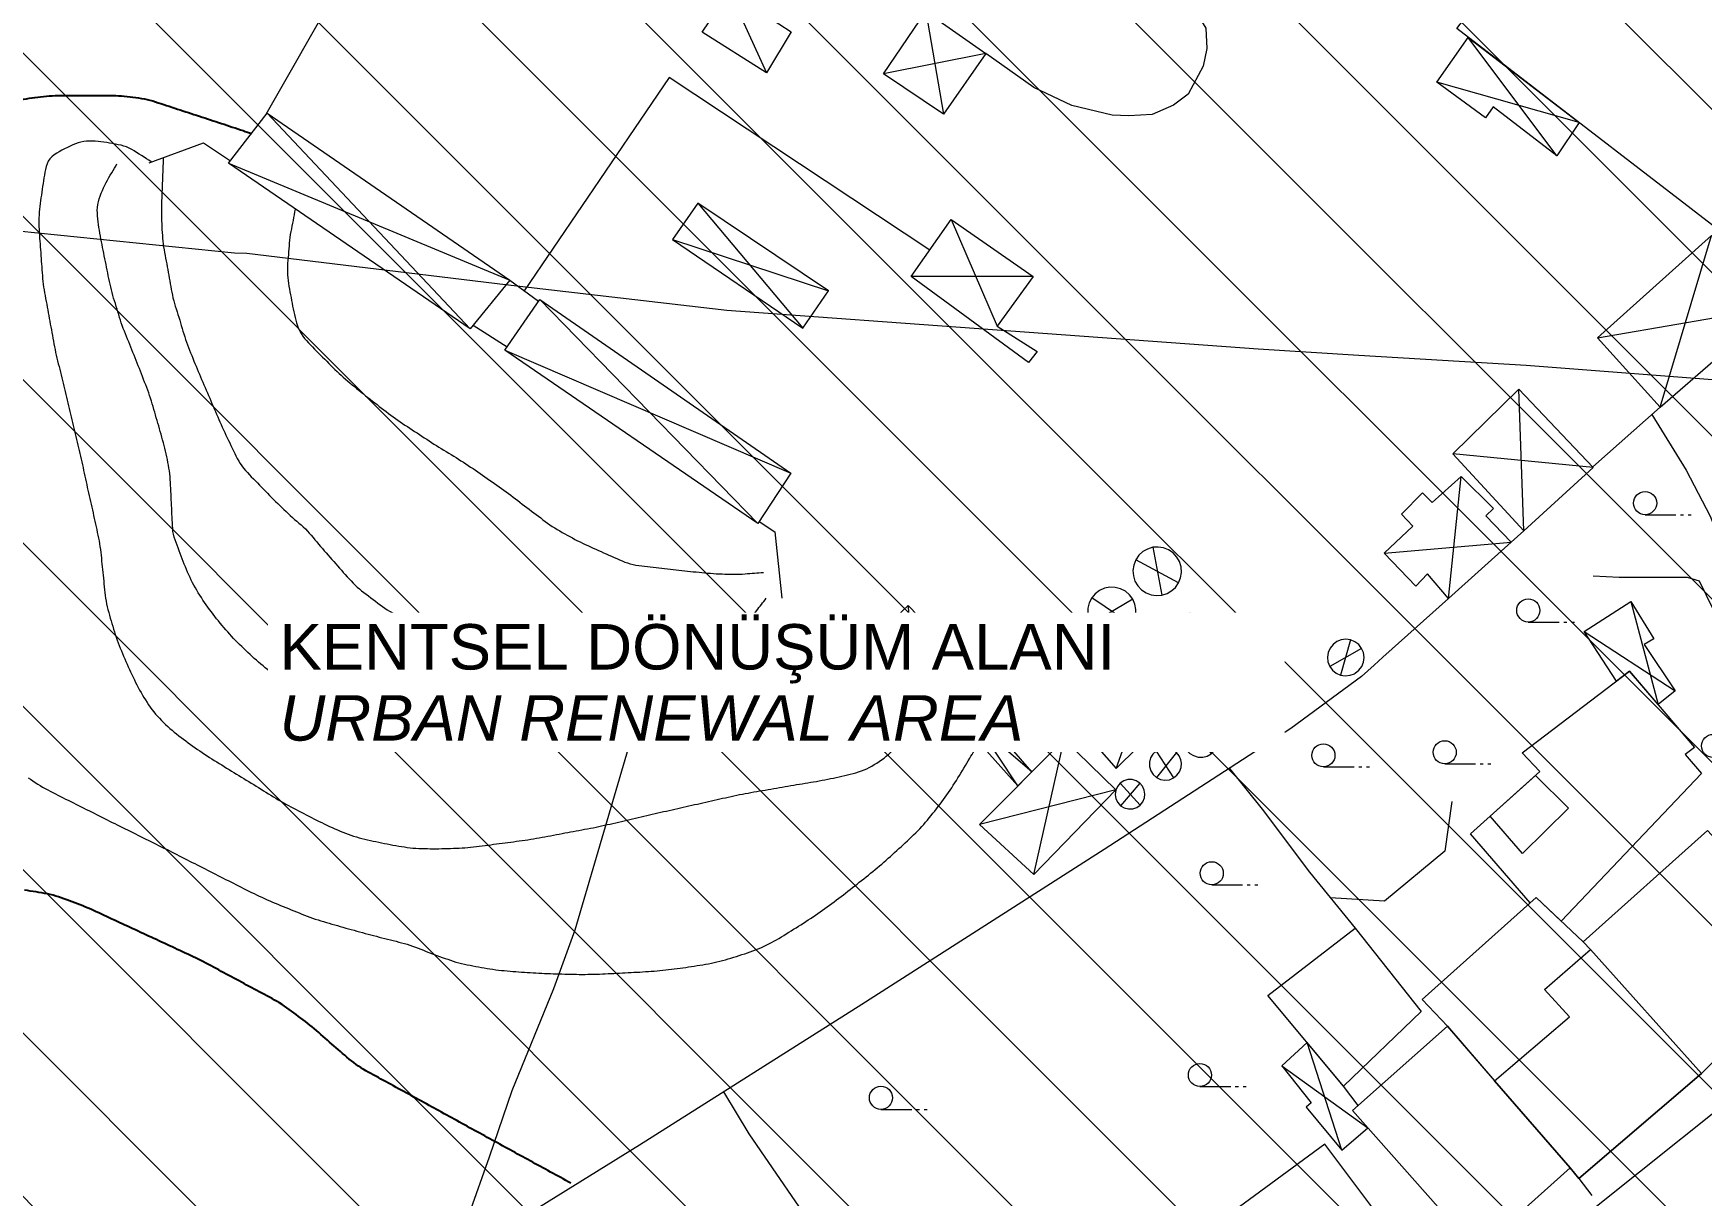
# Model space of a CAD drawing. Header units: centimetres. Extents: x -38353 to 28366, y -42745 to 17597.
# Drawn here: x -5972 to 4864, y -28956 to -21408 of the extents above; entities that cross this region are included whole.
import ezdxf

# ---------------------------------------------------------------- set-up
doc = ezdxf.new("R2010")
doc.units = ezdxf.units.CM
doc.header["$LTSCALE"] = 500
for name, color, linetype, lineweight in [('2013_halihazir_BÖLGEPARKI_HİLAL_dwg-1', 9, 'Continuous', 9), ('A-DETL-GENF-2', 250, 'Continuous', 9), ('B_Mesken-1', 9, 'Continuous', 9), ('B_Sundurma-1', 9, 'Continuous', 9), ('B_Teras-1', 9, 'Continuous', 9), ('B_Teras_Gayrimeskun-1', 9, 'Continuous', 9), ('B_Ticari-1', 9, 'Continuous', 9), ('BÖLGEPARKI SONN ALTLIK_dwg-1', 221, 'Continuous', 9), ('Egri_1m-1', 9, 'Continuous', 9), ('Egri_5m-1', 254, 'Continuous', 25), ('Egri_Ara-1', 9, 'Continuous', 9), ('G-ANNO-TEXT-2', 7, 'Continuous', 9), ('Gaz_Kep_PE-1', 160, 'Continuous', 25), ('Gaz_PE_110_mm-1', 221, 'Continuous', 9), ('Hat_Boru_t_ustu', 9, 'Continuous', 9), ('S_Tek_Agac-1', 9, 'Continuous', 9), ('Sinir_Cit_bir_taraf-1', 9, 'Continuous', 9), ('Sinir_Duvar_tek_tarafa_ait-1', 9, 'Continuous', 9), ('Sinir_Ist_Duvari-1', 9, 'Continuous', 9), ('Yol_Kaldirim_kenari_bordurtasi-1', 9, 'Continuous', 9), ('Yol_Sose-1', 9, 'Continuous', 9)]:
    doc.layers.add(name, color=color, linetype=linetype, lineweight=lineweight)
doc.styles.add('Arial_8', font='arial.ttf', dxfattribs={"height": 295.05988})

# ---------------------------------------------------------------- blocks, each defined once
blk = doc.blocks.new('2013_halihazir_BÖLGEPARKI_HİLAL_dwg_11424_3-2117006-VAZİYET PLANI')
at = {"layer": 'S_Tek_Agac-1'}
for p, q in [((0, -75), (200, -75)), ((230, -75), (250, -75)), ((280, -75), (300, -75))]:
    blk.add_line(p, q, dxfattribs=at)
blk.add_circle((0, 0), 75, dxfattribs=at)
blk = doc.blocks.new('2013_halihazir_BÖLGEPARKI_HİLAL_dwg-2116511-VAZİYET PLANI')
at = {"layer": 'B_Mesken-1', "flags": 128}
for points in [[(4159, -27150), (4120, -27184), (3733, -26736), (4183, -26332), (4068, -26211), (4766, -25680), (5187, -26175), (5127, -26222), (5233, -26344), (4321, -27303)], [(4512, -27487), (4464, -27439), (5272, -26714), (6015, -27515), (5233, -28293)], [(3583, -27985), (2966, -28534), (3777, -29447), (4379, -28906), (3583, -27985), (3889, -28340), (4379, -28906), (4436, -28974), (5233, -28293), (4512, -27487), (4464, -27439), (4159, -27150), (3418, -27813)], [(2983, -27349), (3412, -27891), (2908, -28375), (2417, -27786)], [(2053, -29292), (2429, -29775), (2919, -29456), (2848, -29352), (3098, -29167), (2786, -28752)]]:
    blk.add_lwpolyline(points, close=True, dxfattribs=at)
at = {"layer": 'B_Sundurma-1'}
for p, q in [((4294, -22333), (3718, -21564)), ((584, -21668), (-80, -21802)), ((-2764, -23458), (-4084, -22057)), ((4964, -23965), (5298, -22850)), ((-1451, -22877), (-438, -23211)), ((893, -23118), (99, -23118)), ((-896, -24721), (-2313, -23266)), ((4530, -24358), (3617, -24268)), ((3589, -25209), (3671, -24415)), ((1669, -24876), (1728, -25186)), ((1836, -25107), (1558, -24958)), ((1539, -25212), (1269, -25373)), ((1532, -25380), (1272, -25205)), ((4775, -25227), (4951, -25897)), ((80, -25253), (101, -25755)), ((3025, -25532), (2819, -25649)), ((2954, -25477), (2889, -25706)), ((793, -26425), (250, -25609)), ((2252, -25637), (1580, -25634)), ((1432, -26312), (1649, -25703)), ((2058, -26048), (1889, -26192)), ((1920, -26034), (2048, -26217)), ((1690, -26199), (1804, -26374)), ((1823, -26208), (1694, -26371)), ((1457, -26407), (1588, -26550)), ((1585, -26407), (1460, -26554)), ((1429, -26451), (543, -26675)), ((2508, -28243), (3065, -28646))]:
    blk.add_line(p, q, dxfattribs=at)
at = {"layer": 'B_Sundurma-1', "flags": 128}
for points in [[(-1080, -21267), (-681, -21529), (-841, -21795), (-1257, -21530), (-1080, -21267), (-841, -21795)], [(194, -21396), (584, -21668), (310, -22062), (-80, -21802), (194, -21396), (310, -22062)], [(4439, -22118), (4294, -22333), (3879, -22016), (3831, -22086), (3515, -21855), (3718, -21564), (4439, -22118), (3515, -21855)], [(-4334, -22382), (-2507, -23142), (-2764, -23458), (-4334, -22382), (-4084, -22057), (-2507, -23142)], [(-1286, -22640), (-1451, -22877), (-604, -23452), (-438, -23211), (-1286, -22640), (-604, -23452)], [(360, -22747), (893, -23118), (659, -23439), (918, -23604), (862, -23676), (99, -23118), (360, -22747), (659, -23439)], [(4558, -23515), (4964, -23965), (5713, -23316), (5298, -22850), (4558, -23515), (5713, -23316)], [(-2540, -23596), (-683, -24394), (-896, -24721), (-2540, -23596), (-2313, -23266), (-683, -24394)], [(4079, -24769), (4046, -23848), (4530, -24358), (4079, -24769), (3617, -24268), (4046, -23848)], [(3172, -24915), (3997, -24843), (3589, -25209), (3454, -25048), (3377, -25128), (3172, -24915), (3358, -24738), (3285, -24660), (3421, -24522), (3483, -24585), (3671, -24415), (3883, -24623), (3833, -24672), (3997, -24843)], [(4471, -25422), (4775, -25227), (4924, -25471), (4861, -25507), (5061, -25807), (4951, -25897), (4766, -25680), (4681, -25745), (4471, -25422), (5061, -25807)], [(-162, -25481), (80, -25253), (340, -25522), (101, -25755), (-162, -25481), (340, -25522)], [(1933, -25988), (1912, -25301), (2252, -25637), (1933, -25988), (1580, -25634), (1912, -25301)], [(884, -26333), (150, -25707), (793, -26425), (884, -26333), (250, -25609), (150, -25707)], [(1848, -25902), (1242, -26098), (1432, -26312), (1848, -25902), (1649, -25703), (1242, -26098)], [(896, -27001), (1093, -26123), (1429, -26451), (896, -27001), (543, -26675), (1093, -26123)], [(2897, -28792), (2671, -28091), (2508, -28243), (2698, -28483), (2666, -28511), (2897, -28792), (3065, -28646), (2966, -28534), (3004, -28500), (2908, -28375), (2671, -28091)]]:
    blk.add_lwpolyline(points, dxfattribs=at)
for points in [[(1816, -25136), (1836, -25107), (1849, -25074), (1855, -25039), (1853, -25003), (1843, -24969), (1825, -24939), (1801, -24912), (1772, -24892), (1739, -24879), (1704, -24874), (1669, -24876), (1635, -24887), (1604, -24904), (1578, -24928), (1558, -24958), (1545, -24991), (1540, -25026), (1543, -25061), (1553, -25095), (1571, -25126), (1595, -25151), (1625, -25171), (1658, -25184), (1693, -25189), (1728, -25186), (1762, -25175), (1793, -25157)], [(1448, -25441), (1480, -25428), (1509, -25407), (1532, -25380), (1549, -25349), (1558, -25315), (1559, -25280), (1553, -25245), (1539, -25212), (1517, -25184), (1491, -25161), (1459, -25145), (1425, -25136), (1390, -25135), (1355, -25142), (1323, -25157), (1295, -25178), (1272, -25205), (1256, -25237), (1248, -25271), (1247, -25306), (1254, -25341), (1269, -25373), (1291, -25401), (1318, -25423), (1350, -25439), (1385, -25447), (1420, -25447)], [(2984, -25694), (3008, -25674), (3027, -25650), (3038, -25621), (3042, -25591), (3037, -25560), (3025, -25532), (3007, -25507), (2982, -25489), (2954, -25477), (2923, -25473), (2893, -25477), (2864, -25488), (2840, -25507), (2821, -25531), (2808, -25559), (2804, -25590), (2807, -25620), (2819, -25649), (2837, -25674), (2861, -25693), (2889, -25706), (2919, -25710), (2950, -25707), (2979, -25697)], [(2088, -26099), (2077, -26071), (2058, -26048), (2034, -26030), (2006, -26020), (1977, -26017), (1947, -26022), (1920, -26034), (1898, -26053), (1881, -26078), (1871, -26106), (1869, -26136), (1875, -26165), (1889, -26192), (1909, -26214), (1934, -26229), (1963, -26238), (1993, -26239), (2022, -26232), (2048, -26217), (2069, -26196), (2084, -26170), (2091, -26141), (2091, -26112)], [(1852, -26257), (1841, -26230), (1823, -26208), (1799, -26191), (1772, -26181), (1743, -26179), (1715, -26185), (1690, -26199), (1669, -26219), (1654, -26244), (1647, -26272), (1648, -26300), (1656, -26328), (1672, -26352), (1694, -26371), (1720, -26383), (1748, -26388), (1777, -26385), (1804, -26374), (1826, -26356), (1843, -26333), (1853, -26306), (1855, -26277)], [(1618, -26480), (1614, -26453), (1603, -26428), (1585, -26407), (1561, -26392), (1535, -26384), (1507, -26384), (1481, -26392), (1457, -26407), (1440, -26429), (1428, -26454), (1425, -26481), (1429, -26509), (1442, -26534), (1460, -26554), (1484, -26568), (1511, -26575), (1539, -26574), (1565, -26566), (1588, -26550), (1605, -26528), (1615, -26502)]]:
    blk.add_lwpolyline(points, close=True, dxfattribs=at)
at = {"layer": 'B_Teras-1', "flags": 128}
blk.add_lwpolyline([(3889, -28340), (4375, -27926), (4214, -27748), (4512, -27487), (5233, -28293), (4436, -28974), (4379, -28906)], close=True, dxfattribs=at)
at = {"layer": 'B_Teras_Gayrimeskun-1', "flags": 128}
blk.add_lwpolyline([(3861, -26621), (4155, -26357), (4369, -26570), (4071, -26864)], close=True, dxfattribs=at)
at = {"layer": 'B_Ticari-1', "flags": 128}
blk.add_lwpolyline([(4324, -20621), (6325, -22170), (5664, -23061), (3643, -21506)], close=True, dxfattribs=at)
at = {"layer": 'Egri_1m-1'}
for points in [[(-5399, -22288), (-5445, -22313), (-5496, -22337), (-5513, -22385)], [(-5257, -22239), (-5306, -22243), (-5352, -22263), (-5399, -22288)], [(-5107, -22251), (-5157, -22241), (-5207, -22236), (-5257, -22239)], [(-4963, -22292), (-5005, -22265), (-5058, -22261), (-5107, -22251)], [(-4836, -22372), (-4878, -22346), (-4921, -22319), (-4963, -22292)], [(-5513, -22385), (-5529, -22434), (-5535, -22483), (-5542, -22532)], [(-5542, -22532), (-5549, -22582), (-5558, -22631), (-5563, -22681)], [(-4770, -22644), (-4772, -22694), (-4770, -22744), (-4768, -22794)], [(-5563, -22681), (-5567, -22731), (-5568, -22781), (-5564, -22831)], [(-4768, -22794), (-4765, -22844), (-4762, -22894), (-4753, -22943)], [(-4753, -22943), (-4744, -22992), (-4735, -23042), (-4726, -23091)], [(-5542, -23130), (-5539, -23180), (-5528, -23229), (-5519, -23279)], [(-4726, -23091), (-4717, -23140), (-4709, -23189), (-4699, -23238)], [(-4699, -23238), (-4690, -23287), (-4672, -23334), (-4657, -23382)], [(-4657, -23382), (-4643, -23430), (-4629, -23478), (-4613, -23526)], [(-5465, -23574), (-5456, -23623), (-5443, -23671), (-5431, -23720)], [(-4613, -23526), (-4597, -23573), (-4578, -23619), (-4560, -23666)], [(-4560, -23666), (-4541, -23712), (-4522, -23758), (-4502, -23804)], [(-4502, -23804), (-4482, -23850), (-4462, -23896), (-4442, -23942)], [(-4442, -23942), (-4422, -23987), (-4402, -24034), (-4383, -24079)], [(-5326, -24157), (-5314, -24206), (-5303, -24254), (-5292, -24303)], [(-4383, -24079), (-4363, -24125), (-4340, -24170), (-4319, -24215)], [(-4319, -24215), (-4297, -24260), (-4277, -24306), (-4248, -24347)], [(-4248, -24347), (-4218, -24388), (-4182, -24423), (-4147, -24458)], [(-4147, -24458), (-4112, -24494), (-4077, -24530), (-4042, -24565)], [(-4042, -24565), (-4006, -24600), (-3970, -24635), (-3934, -24669)], [(-3934, -24669), (-3897, -24704), (-3856, -24733), (-3822, -24770)], [(-5195, -24743), (-5184, -24791), (-5173, -24840), (-5167, -24890)], [(-3822, -24770), (-3789, -24807), (-3758, -24846), (-3725, -24884)], [(-5167, -24890), (-5161, -24940), (-5156, -24990), (-5151, -25039)], [(-3725, -24884), (-3692, -24921), (-3659, -24959), (-3626, -24997)], [(-3626, -24997), (-3593, -25034), (-3560, -25072), (-3526, -25108)], [(-5151, -25039), (-5146, -25089), (-5141, -25139), (-5136, -25188)], [(-3526, -25108), (-3491, -25145), (-3450, -25173), (-3410, -25203)], [(-5136, -25188), (-5130, -25238), (-5116, -25286), (-5103, -25335)], [(-3410, -25203), (-3370, -25234), (-3332, -25268), (-3288, -25291)], [(-905, -25288), (-884, -25261), (-863, -25234), (-842, -25206)], [(-5103, -25335), (-5089, -25383), (-5075, -25431), (-5058, -25478)], [(-1003, -25403), (-970, -25365), (-936, -25328), (-905, -25288)], [(-3025, -25434), (-2981, -25458), (-2932, -25471), (-2884, -25487)], [(-1115, -25502), (-1066, -25485), (-1036, -25440), (-1003, -25403)], [(-5058, -25478), (-5040, -25525), (-5021, -25571), (-5001, -25617)], [(-2884, -25487), (-2837, -25504), (-2790, -25520), (-2742, -25535)], [(-2742, -25535), (-2695, -25551), (-2647, -25567), (-2598, -25578)], [(-1561, -25558), (-1511, -25550), (-1462, -25541), (-1413, -25533)], [(-1413, -25533), (-1363, -25524), (-1314, -25518), (-1264, -25511)], [(-1264, -25511), (-1215, -25504), (-1163, -25520), (-1115, -25502)], [(-5001, -25617), (-4981, -25663), (-4960, -25708), (-4938, -25753)], [(-2598, -25578), (-2550, -25589), (-2500, -25598), (-2451, -25608)], [(-2451, -25608), (-2402, -25617), (-2354, -25627), (-2304, -25635)], [(-2304, -25635), (-2254, -25644), (-2204, -25645), (-2154, -25643)], [(-2154, -25643), (-2104, -25642), (-2054, -25639), (-2005, -25631)], [(-2005, -25631), (-1955, -25623), (-1906, -25615), (-1857, -25607)], [(-4938, -25753), (-4916, -25798), (-4891, -25841), (-4864, -25883)], [(-4864, -25883), (-4837, -25926), (-4805, -25964), (-4770, -26000)], [(77, -26035), (95, -25988), (113, -25942), (131, -25895)], [(-4770, -26000), (-4734, -26036), (-4698, -26069), (-4658, -26100)], [(-4658, -26100), (-4618, -26130), (-4578, -26160), (-4536, -26188)], [(3, -26166), (33, -26124), (58, -26081), (77, -26035)], [(-4536, -26188), (-4495, -26216), (-4454, -26244), (-4411, -26270)], [(-108, -26267), (-65, -26238), (-27, -26207), (3, -26166)], [(-242, -26334), (-193, -26320), (-150, -26295), (-108, -26267)], [(-830, -26449), (-781, -26440), (-732, -26432), (-682, -26423)], [(-682, -26423), (-633, -26415), (-584, -26407), (-534, -26399)], [(-534, -26399), (-485, -26391), (-436, -26380), (-387, -26371)], [(-387, -26371), (-338, -26361), (-290, -26349), (-242, -26334)], [(-4027, -26506), (-3985, -26532), (-3940, -26555), (-3896, -26578)], [(-1125, -26506), (-1076, -26495), (-1027, -26484), (-978, -26475)], [(-978, -26475), (-929, -26466), (-879, -26457), (-830, -26449)], [(-3896, -26578), (-3852, -26602), (-3808, -26625), (-3763, -26647)], [(-3763, -26647), (-3718, -26670), (-3673, -26691), (-3627, -26711)], [(-3627, -26711), (-3581, -26731), (-3535, -26749), (-3486, -26762)], [(-3486, -26762), (-3438, -26775), (-3389, -26785), (-3340, -26795)], [(-2446, -26783), (-2396, -26776), (-2347, -26768), (-2298, -26759)], [(-2003, -26704), (-1953, -26695), (-1905, -26684), (-1856, -26673)], [(-3340, -26795), (-3291, -26805), (-3242, -26815), (-3192, -26822)], [(-3192, -26822), (-3143, -26830), (-3093, -26832), (-3043, -26833)], [(-3043, -26833), (-2993, -26834), (-2943, -26833), (-2893, -26831)], [(-2893, -26831), (-2843, -26829), (-2793, -26829), (-2743, -26822)]]:
    blk.add_open_spline(points, degree=3, dxfattribs=at)
for points, knots in [([(-4758, -22344), (-4760, -22394), (-4762, -22444), (-4764, -22494), (-4766, -22544), (-4768, -22594), (-4770, -22644)], [0, 0, 0, 0, 0.02457331, 0.02457331, 0.02457331, 0.04914663, 0.04914663, 0.04914663, 0.04914663]), ([(-5564, -22831), (-5561, -22881), (-5557, -22931), (-5553, -22981), (-5550, -23031), (-5546, -23080), (-5542, -23130)], [0.11930637, 0.11930637, 0.11930637, 0.11930637, 0.13421967, 0.13421967, 0.13421967, 0.14913297, 0.14913297, 0.14913297, 0.14913297]), ([(-5519, -23279), (-5510, -23328), (-5501, -23377), (-5492, -23426), (-5483, -23475), (-5474, -23524), (-5465, -23574)], [0.16404627, 0.16404627, 0.16404627, 0.16404627, 0.17895956, 0.17895956, 0.17895956, 0.19387286, 0.19387286, 0.19387286, 0.19387286]), ([(-5431, -23720), (-5419, -23768), (-5408, -23817), (-5396, -23865), (-5384, -23914), (-5373, -23963), (-5361, -24011), (-5349, -24060), (-5337, -24109), (-5326, -24157)], [0.20878616, 0.20878616, 0.20878616, 0.20878616, 0.22369945, 0.22369945, 0.22369945, 0.23861275, 0.23861275, 0.23861275, 0.25352605, 0.25352605, 0.25352605, 0.25352605]), ([(-5292, -24303), (-5281, -24352), (-5270, -24401), (-5260, -24450), (-5249, -24499), (-5238, -24547), (-5227, -24596), (-5216, -24645), (-5205, -24694), (-5195, -24743)], [0.26843934, 0.26843934, 0.26843934, 0.26843934, 0.28335264, 0.28335264, 0.28335264, 0.29826594, 0.29826594, 0.29826594, 0.31317923, 0.31317923, 0.31317923, 0.31317923]), ([(-3288, -25291), (-3244, -25315), (-3200, -25339), (-3157, -25363), (-3113, -25387), (-3069, -25411), (-3025, -25434)], [0.56518622, 0.56518622, 0.56518622, 0.56518622, 0.58975953, 0.58975953, 0.58975953, 0.61433285, 0.61433285, 0.61433285, 0.61433285]), ([(-1857, -25607), (-1807, -25599), (-1758, -25591), (-1709, -25583), (-1659, -25575), (-1610, -25566), (-1561, -25558)], [0.81091936, 0.81091936, 0.81091936, 0.81091936, 0.83549267, 0.83549267, 0.83549267, 0.86006599, 0.86006599, 0.86006599, 0.86006599]), ([(131, -25895), (148, -25848), (165, -25801), (182, -25754), (183, -25752), (184, -25749), (185, -25746)], [0.98427759, 0.98427759, 0.98427759, 0.98427759, 0.99919089, 0.99919089, 0.99919089, 1, 1, 1, 1]), ([(-4411, -26270), (-4368, -26296), (-4326, -26323), (-4283, -26349), (-4241, -26375), (-4198, -26401), (-4155, -26427), (-4113, -26453), (-4070, -26480), (-4027, -26506)], [0.4921388, 0.4921388, 0.4921388, 0.4921388, 0.50705209, 0.50705209, 0.50705209, 0.52196539, 0.52196539, 0.52196539, 0.53687869, 0.53687869, 0.53687869, 0.53687869]), ([(-1417, -26572), (-1369, -26561), (-1320, -26550), (-1271, -26539), (-1222, -26528), (-1173, -26517), (-1125, -26506)], [0.80531803, 0.80531803, 0.80531803, 0.80531803, 0.82023133, 0.82023133, 0.82023133, 0.83514462, 0.83514462, 0.83514462, 0.83514462]), ([(-1856, -26673), (-1807, -26661), (-1758, -26650), (-1710, -26639), (-1661, -26628), (-1612, -26616), (-1564, -26605), (-1515, -26594), (-1466, -26583), (-1417, -26572)], [0.76057814, 0.76057814, 0.76057814, 0.76057814, 0.77549144, 0.77549144, 0.77549144, 0.79040473, 0.79040473, 0.79040473, 0.80531803, 0.80531803, 0.80531803, 0.80531803]), ([(-2298, -26759), (-2248, -26750), (-2199, -26741), (-2150, -26731), (-2101, -26722), (-2052, -26713), (-2003, -26704)], [0.71583825, 0.71583825, 0.71583825, 0.71583825, 0.73075155, 0.73075155, 0.73075155, 0.74566484, 0.74566484, 0.74566484, 0.74566484]), ([(-2743, -26822), (-2693, -26815), (-2644, -26809), (-2594, -26802), (-2545, -26796), (-2495, -26789), (-2446, -26783)], [0.67109836, 0.67109836, 0.67109836, 0.67109836, 0.68601165, 0.68601165, 0.68601165, 0.70092495, 0.70092495, 0.70092495, 0.70092495])]:
    blk.add_open_spline(points, degree=3, knots=knots, dxfattribs=at)
at = {"layer": 'Egri_5m-1'}
for points in [[(-5703, -21973), (-5654, -21963), (-5605, -21954), (-5555, -21950)], [(-5555, -21950), (-5505, -21945), (-5455, -21941), (-5405, -21941)], [(-5105, -21942), (-5055, -21942), (-5005, -21946), (-4956, -21952)], [(-4956, -21952), (-4906, -21958), (-4856, -21967), (-4809, -21983)], [(-5511, -27127), (-5560, -27117), (-5610, -27110), (-5659, -27103)], [(-4415, -27612), (-4459, -27588), (-4503, -27564), (-4548, -27543)], [(-3896, -27911), (-3936, -27881), (-3975, -27849), (-4019, -27825)], [(-3777, -28002), (-3815, -27970), (-3855, -27940), (-3896, -27911)], [(-3664, -28102), (-3702, -28069), (-3739, -28035), (-3777, -28002)], [(-3551, -28199), (-3589, -28167), (-3627, -28134), (-3664, -28102)], [(-3427, -28284), (-3471, -28260), (-3512, -28231), (-3551, -28199)]]:
    blk.add_open_spline(points, degree=3, dxfattribs=at)
for points, knots in [([(-5405, -21941), (-5355, -21941), (-5305, -21941), (-5255, -21941), (-5205, -21941), (-5155, -21942), (-5105, -21942)], [0.80591682, 0.80591682, 0.80591682, 0.80591682, 0.82907391, 0.82907391, 0.82907391, 0.852231, 0.852231, 0.852231, 0.852231]), ([(-4809, -21983), (-4761, -21998), (-4714, -22014), (-4666, -22030), (-4619, -22045), (-4571, -22061), (-4524, -22076), (-4476, -22092), (-4429, -22107), (-4381, -22123), (-4334, -22139), (-4286, -22154), (-4239, -22170), (-4221, -22176), (-4203, -22182), (-4184, -22188)], [0.8985452, 0.8985452, 0.8985452, 0.8985452, 0.9217023, 0.9217023, 0.9217023, 0.9448593, 0.9448593, 0.9448593, 0.9680164, 0.9680164, 0.9680164, 0.9911735, 0.9911735, 0.9911735, 1, 1, 1, 1]), ([(-5228, -27227), (-5274, -27206), (-5321, -27190), (-5368, -27172), (-5415, -27155), (-5462, -27136), (-5511, -27127)], [0.64840249, 0.64840249, 0.64840249, 0.64840249, 0.67541926, 0.67541926, 0.67541926, 0.70243603, 0.70243603, 0.70243603, 0.70243603]), ([(-4548, -27543), (-4593, -27522), (-4639, -27500), (-4684, -27479), (-4730, -27458), (-4775, -27437), (-4820, -27416), (-4866, -27395), (-4911, -27374), (-4956, -27353), (-5002, -27332), (-5047, -27311), (-5092, -27290), (-5138, -27269), (-5183, -27248), (-5228, -27227)], [0.5133186, 0.5133186, 0.5133186, 0.5133186, 0.5403354, 0.5403354, 0.5403354, 0.5673522, 0.5673522, 0.5673522, 0.5943689, 0.5943689, 0.5943689, 0.6213857, 0.6213857, 0.6213857, 0.6484025, 0.6484025, 0.6484025, 0.6484025]), ([(-4019, -27825), (-4063, -27801), (-4107, -27778), (-4151, -27754), (-4195, -27730), (-4239, -27707), (-4283, -27683), (-4327, -27659), (-4371, -27636), (-4415, -27612)], [0.40525155, 0.40525155, 0.40525155, 0.40525155, 0.43226832, 0.43226832, 0.43226832, 0.45928509, 0.45928509, 0.45928509, 0.48630186, 0.48630186, 0.48630186, 0.48630186]), ([(-2111, -29005), (-2155, -28981), (-2199, -28957), (-2243, -28933), (-2287, -28909), (-2331, -28885), (-2375, -28861), (-2418, -28837), (-2462, -28813), (-2506, -28789), (-2550, -28765), (-2594, -28741), (-2638, -28717), (-2681, -28693), (-2725, -28669), (-2769, -28645), (-2813, -28620), (-2857, -28596), (-2901, -28572), (-2945, -28548), (-2988, -28524), (-3032, -28500), (-3076, -28476), (-3120, -28452), (-3164, -28428), (-3208, -28404), (-3251, -28380), (-3295, -28356), (-3339, -28332), (-3383, -28308), (-3427, -28284)], [0, 0, 0, 0, 0.0270168, 0.0270168, 0.0270168, 0.0540335, 0.0540335, 0.0540335, 0.0810503, 0.0810503, 0.0810503, 0.1080671, 0.1080671, 0.1080671, 0.1350839, 0.1350839, 0.1350839, 0.1621006, 0.1621006, 0.1621006, 0.1891174, 0.1891174, 0.1891174, 0.2161342, 0.2161342, 0.2161342, 0.2431509, 0.2431509, 0.2431509, 0.2701677, 0.2701677, 0.2701677, 0.2701677])]:
    blk.add_open_spline(points, degree=3, knots=knots, dxfattribs=at)
at = {"layer": 'Egri_Ara-1'}
for points in [[(-5093, -22443), (-5081, -22424), (-5070, -22405), (-5059, -22386)], [(-5162, -22576), (-5141, -22527), (-5118, -22486), (-5093, -22443)], [(-5185, -22724), (-5191, -22675), (-5183, -22625), (-5162, -22576)], [(-5163, -22873), (-5173, -22823), (-5180, -22774), (-5185, -22724)], [(-3902, -22679), (-3911, -22728), (-3920, -22777), (-3930, -22826)], [(-3930, -22826), (-3939, -22875), (-3942, -22925), (-3946, -22975)], [(-5134, -23020), (-5144, -22971), (-5153, -22922), (-5163, -22873)], [(-5104, -23167), (-5114, -23118), (-5124, -23069), (-5134, -23020)], [(-3946, -22975), (-3951, -23025), (-3955, -23075), (-3950, -23125)], [(-3950, -23125), (-3945, -23175), (-3934, -23224), (-3925, -23273)], [(-3925, -23273), (-3916, -23322), (-3907, -23371), (-3893, -23419)], [(-3893, -23419), (-3880, -23468), (-3850, -23511), (-3815, -23548)], [(-3815, -23548), (-3780, -23584), (-3746, -23619), (-3710, -23655)], [(-3710, -23655), (-3674, -23690), (-3639, -23725), (-3603, -23759)], [(-3603, -23759), (-3566, -23793), (-3527, -23824), (-3488, -23856)], [(-4809, -24016), (-4823, -23968), (-4837, -23920), (-4853, -23873)], [(-4768, -24160), (-4781, -24112), (-4795, -24064), (-4809, -24016)], [(-3250, -24039), (-3209, -24068), (-3168, -24096), (-3126, -24123)], [(-4732, -24306), (-4742, -24257), (-4754, -24209), (-4768, -24160)], [(-3126, -24123), (-3084, -24151), (-3042, -24178), (-3000, -24205)], [(-3000, -24205), (-2958, -24231), (-2915, -24257), (-2872, -24283)], [(-4712, -24455), (-4714, -24405), (-4721, -24355), (-4732, -24306)], [(-2872, -24283), (-2830, -24310), (-2788, -24337), (-2746, -24365)], [(-2746, -24365), (-2705, -24393), (-2664, -24422), (-2623, -24450)], [(-4704, -24604), (-4707, -24555), (-4709, -24505), (-4712, -24455)], [(-4697, -24754), (-4700, -24704), (-4702, -24654), (-4704, -24604)], [(-2382, -24629), (-2342, -24659), (-2302, -24689), (-2262, -24719)], [(-4655, -24898), (-4672, -24851), (-4695, -24804), (-4697, -24754)], [(-2262, -24719), (-2222, -24748), (-2178, -24773), (-2134, -24797)], [(-2134, -24797), (-2090, -24822), (-2046, -24845), (-2001, -24865)], [(-4600, -25038), (-4621, -24992), (-4638, -24946), (-4655, -24898)], [(-2001, -24865), (-1955, -24886), (-1909, -24906), (-1864, -24926)], [(-1864, -24926), (-1818, -24946), (-1774, -24970), (-1725, -24983)], [(-1725, -24983), (-1676, -24997), (-1626, -24999), (-1576, -25005)], [(-4531, -25171), (-4557, -25128), (-4580, -25084), (-4600, -25038)], [(-1278, -25038), (-1228, -25043), (-1179, -25047), (-1129, -25049)], [(-1129, -25049), (-1079, -25052), (-1029, -25052), (-979, -25048)], [(-979, -25048), (-939, -25045), (-899, -25042), (-859, -25039)], [(-4446, -25295), (-4476, -25255), (-4505, -25214), (-4531, -25171)], [(-4352, -25411), (-4385, -25374), (-4416, -25335), (-4446, -25295)], [(-4249, -25521), (-4285, -25486), (-4319, -25449), (-4352, -25411)], [(-4139, -25622), (-4177, -25589), (-4213, -25556), (-4249, -25521)], [(-4023, -25718), (-4062, -25687), (-4101, -25654), (-4139, -25622)], [(-3906, -25811), (-3945, -25781), (-3985, -25750), (-4023, -25718)], [(-3783, -25898), (-3825, -25870), (-3866, -25841), (-3906, -25811)], [(-3657, -25979), (-3700, -25953), (-3742, -25926), (-3783, -25898)], [(-579, -25896), (-621, -25923), (-666, -25946), (-710, -25970)], [(-3527, -26053), (-3571, -26030), (-3615, -26005), (-3657, -25979)], [(-710, -25970), (-754, -25994), (-797, -26022), (-846, -26032)], [(-3386, -26106), (-3435, -26094), (-3482, -26076), (-3527, -26053)], [(-3239, -26133), (-3289, -26126), (-3338, -26118), (-3386, -26106)], [(-2191, -26111), (-2241, -26113), (-2291, -26115), (-2341, -26117)], [(-2041, -26106), (-2091, -26107), (-2141, -26109), (-2191, -26111)], [(-1891, -26103), (-1941, -26104), (-1991, -26104), (-2041, -26106)], [(-1741, -26102), (-1791, -26102), (-1841, -26102), (-1891, -26103)], [(-1291, -26094), (-1341, -26096), (-1391, -26098), (-1441, -26099)], [(-1141, -26085), (-1191, -26092), (-1241, -26092), (-1291, -26094)], [(-994, -26059), (-1043, -26068), (-1092, -26078), (-1141, -26085)], [(-846, -26032), (-895, -26042), (-944, -26051), (-994, -26059)], [(-3090, -26150), (-3140, -26147), (-3189, -26140), (-3239, -26133)], [(-2940, -26149), (-2990, -26152), (-3040, -26152), (-3090, -26150)], [(-2790, -26140), (-2840, -26144), (-2890, -26146), (-2940, -26149)], [(-2640, -26130), (-2690, -26132), (-2740, -26137), (-2790, -26140)], [(-5637, -26372), (-5595, -26400), (-5554, -26428), (-5509, -26451)], [(320, -26499), (349, -26458), (377, -26417), (403, -26374)], [(-5509, -26451), (-5465, -26474), (-5420, -26497), (-5376, -26519)], [(229, -26618), (261, -26579), (291, -26540), (320, -26499)], [(129, -26730), (165, -26695), (198, -26657), (229, -26618)], [(20, -26833), (57, -26799), (93, -26765), (129, -26730)], [(-4704, -26854), (-4660, -26876), (-4615, -26899), (-4571, -26922)], [(-92, -26933), (-54, -26900), (-17, -26866), (20, -26833)], [(-208, -27028), (-168, -26997), (-130, -26966), (-92, -26933)], [(-4303, -27058), (-4259, -27081), (-4214, -27103), (-4169, -27125)], [(-4169, -27125), (-4124, -27147), (-4078, -27167), (-4032, -27187)], [(-4032, -27187), (-3986, -27206), (-3940, -27225), (-3894, -27244)], [(-3894, -27244), (-3847, -27262), (-3801, -27281), (-3753, -27296)], [(-3753, -27296), (-3705, -27311), (-3657, -27324), (-3609, -27338)], [(-696, -27376), (-653, -27350), (-611, -27324), (-569, -27296)], [(-569, -27296), (-528, -27268), (-486, -27240), (-446, -27211)], [(-3609, -27338), (-3561, -27352), (-3513, -27365), (-3465, -27378)], [(-3465, -27378), (-3416, -27391), (-3368, -27404), (-3320, -27416)], [(-825, -27452), (-781, -27429), (-738, -27403), (-696, -27376)], [(-3320, -27416), (-3271, -27429), (-3222, -27440), (-3174, -27454)], [(-3174, -27454), (-3126, -27468), (-3081, -27489), (-3034, -27507)], [(-3034, -27507), (-2987, -27524), (-2940, -27541), (-2893, -27558)], [(-1107, -27554), (-1059, -27541), (-1012, -27525), (-964, -27509)], [(-964, -27509), (-917, -27492), (-870, -27476), (-825, -27452)], [(-2893, -27558), (-2846, -27575), (-2796, -27584), (-2747, -27594)], [(-2747, -27594), (-2698, -27603), (-2649, -27613), (-2599, -27619)], [(-2599, -27619), (-2550, -27625), (-2500, -27630), (-2450, -27633)], [(-1551, -27626), (-1501, -27622), (-1452, -27615), (-1402, -27609)], [(-1402, -27609), (-1352, -27602), (-1303, -27595), (-1254, -27587)], [(-1254, -27587), (-1204, -27579), (-1156, -27567), (-1107, -27554)], [(-2450, -27633), (-2400, -27637), (-2350, -27640), (-2300, -27642)]]:
    blk.add_open_spline(points, degree=3, dxfattribs=at)
for points, knots in [([(-5018, -23454), (-5036, -23407), (-5050, -23359), (-5064, -23311), (-5079, -23264), (-5094, -23216), (-5104, -23167)], [0.85802822, 0.85802822, 0.85802822, 0.85802822, 0.87709551, 0.87709551, 0.87709551, 0.89616281, 0.89616281, 0.89616281, 0.89616281]), ([(-4853, -23873), (-4870, -23826), (-4888, -23779), (-4907, -23733), (-4925, -23686), (-4944, -23640), (-4962, -23593), (-4981, -23547), (-4999, -23501), (-5018, -23454)], [0.80082634, 0.80082634, 0.80082634, 0.80082634, 0.81989363, 0.81989363, 0.81989363, 0.83896092, 0.83896092, 0.83896092, 0.85802822, 0.85802822, 0.85802822, 0.85802822]), ([(-3488, -23856), (-3449, -23887), (-3410, -23919), (-3370, -23949), (-3331, -23980), (-3291, -24010), (-3250, -24039)], [0.31252921, 0.31252921, 0.31252921, 0.31252921, 0.34725468, 0.34725468, 0.34725468, 0.38198015, 0.38198015, 0.38198015, 0.38198015]), ([(-2623, -24450), (-2582, -24479), (-2541, -24508), (-2501, -24538), (-2461, -24568), (-2422, -24599), (-2382, -24629)], [0.55560749, 0.55560749, 0.55560749, 0.55560749, 0.59033296, 0.59033296, 0.59033296, 0.62505842, 0.62505842, 0.62505842, 0.62505842]), ([(-1576, -25005), (-1527, -25011), (-1477, -25017), (-1427, -25022), (-1378, -25028), (-1328, -25033), (-1278, -25038)], [0.83341123, 0.83341123, 0.83341123, 0.83341123, 0.8681367, 0.8681367, 0.8681367, 0.90286217, 0.90286217, 0.90286217, 0.90286217]), ([(-73, -25574), (-115, -25601), (-157, -25628), (-199, -25654), (-242, -25681), (-284, -25708), (-326, -25735), (-368, -25762), (-410, -25789), (-453, -25815), (-495, -25842), (-537, -25869), (-579, -25896)], [0, 0, 0, 0, 0.01906729, 0.01906729, 0.01906729, 0.03813459, 0.03813459, 0.03813459, 0.05720188, 0.05720188, 0.05720188, 0.07626917, 0.07626917, 0.07626917, 0.07626917]), ([(-1441, -26099), (-1491, -26100), (-1541, -26101), (-1591, -26101), (-1641, -26101), (-1691, -26101), (-1741, -26102)], [0.19067294, 0.19067294, 0.19067294, 0.19067294, 0.20974023, 0.20974023, 0.20974023, 0.22880752, 0.22880752, 0.22880752, 0.22880752]), ([(-2341, -26117), (-2391, -26119), (-2441, -26121), (-2491, -26124), (-2541, -26126), (-2590, -26128), (-2640, -26130)], [0.3050767, 0.3050767, 0.3050767, 0.3050767, 0.32414399, 0.32414399, 0.32414399, 0.34321129, 0.34321129, 0.34321129, 0.34321129]), ([(403, -26374), (429, -26331), (455, -26288), (480, -26246), (501, -26212), (521, -26178), (541, -26144)], [0.97577994, 0.97577994, 0.97577994, 0.97577994, 0.98933244, 0.98933244, 0.98933244, 1, 1, 1, 1]), ([(-5376, -26519), (-5331, -26541), (-5286, -26564), (-5242, -26586), (-5197, -26609), (-5152, -26631), (-5107, -26654)], [0.39302248, 0.39302248, 0.39302248, 0.39302248, 0.40657497, 0.40657497, 0.40657497, 0.42012747, 0.42012747, 0.42012747, 0.42012747]), ([(-5107, -26654), (-5063, -26676), (-5018, -26698), (-4973, -26720), (-4928, -26743), (-4884, -26765), (-4839, -26787), (-4794, -26809), (-4749, -26832), (-4704, -26854)], [0.42012747, 0.42012747, 0.42012747, 0.42012747, 0.43367997, 0.43367997, 0.43367997, 0.44723247, 0.44723247, 0.44723247, 0.46078497, 0.46078497, 0.46078497, 0.46078497]), ([(-4571, -26922), (-4526, -26944), (-4482, -26967), (-4437, -26990), (-4392, -27012), (-4348, -27035), (-4303, -27058)], [0.47433747, 0.47433747, 0.47433747, 0.47433747, 0.48788997, 0.48788997, 0.48788997, 0.50144247, 0.50144247, 0.50144247, 0.50144247]), ([(-446, -27211), (-406, -27181), (-366, -27151), (-326, -27121), (-286, -27090), (-247, -27059), (-208, -27028)], [0.86735995, 0.86735995, 0.86735995, 0.86735995, 0.88091245, 0.88091245, 0.88091245, 0.89446494, 0.89446494, 0.89446494, 0.89446494]), ([(-2000, -27649), (-1950, -27649), (-1900, -27646), (-1850, -27644), (-1801, -27642), (-1751, -27639), (-1701, -27636), (-1651, -27634), (-1601, -27630), (-1551, -27626)], [0.71828246, 0.71828246, 0.71828246, 0.71828246, 0.73183495, 0.73183495, 0.73183495, 0.74538745, 0.74538745, 0.74538745, 0.75893995, 0.75893995, 0.75893995, 0.75893995]), ([(-2300, -27642), (-2250, -27644), (-2200, -27646), (-2150, -27647), (-2100, -27649), (-2050, -27650), (-2000, -27649)], [0.69117746, 0.69117746, 0.69117746, 0.69117746, 0.70472996, 0.70472996, 0.70472996, 0.71828246, 0.71828246, 0.71828246, 0.71828246])]:
    blk.add_open_spline(points, degree=3, knots=knots, dxfattribs=at)
at = {"layer": 'Hat_Boru_t_ustu'}
blk.add_line((-2507, -23142), (-2321, -23278), dxfattribs=at)
at = {"layer": 'Hat_Boru_t_ustu', "flags": 128}
for points in [[(-4089, -22064), (-3628, -21254), (-3209, -20572), (-4308, -19814), (-4525, -19649), (-4995, -19550), (-5104, -19473)], [(220, -22946), (-1473, -21824), (-2414, -23210)]]:
    blk.add_lwpolyline(points, dxfattribs=at)
at = {"layer": 'Sinir_Cit_bir_taraf-1'}
blk.add_line((4436, -28974), (4520, -29086), dxfattribs=at)
at = {"layer": 'Sinir_Cit_bir_taraf-1', "flags": 128}
for points in [[(4911, -24013), (5133, -24374), (5289, -24674), (5376, -24892), (5438, -25034), (5518, -25257)], [(2168, -26312), (2379, -26576), (2686, -26986), (2983, -27349)], [(416, -30687), (17, -30154), (-474, -29383), (-952, -28685), (-1118, -28412)]]:
    blk.add_lwpolyline(points, dxfattribs=at)
at = {"layer": 'Sinir_Duvar_tek_tarafa_ait-1'}
for p, q in [((4964, -23965), (4527, -24354)), ((4079, -24769), (3997, -24843))]:
    blk.add_line(p, q, dxfattribs=at)
at = {"layer": 'Sinir_Duvar_tek_tarafa_ait-1', "flags": 128}
blk.add_lwpolyline([(3589, -25209), (3164, -25590), (3106, -25642), (3025, -25715), (2566, -26053), (1354, -26838), (-221, -27844), (-1666, -28758), (-2531, -29295), (-3233, -29737)], dxfattribs=at)
at = {"layer": 'Sinir_Ist_Duvari-1'}
blk.add_line((-2745, -23434), (-2524, -23574), dxfattribs=at)
at = {"layer": 'Sinir_Ist_Duvari-1', "flags": 128}
for points in [[(-4851, -22378), (-4498, -22249), (-4322, -22366)], [(-888, -24708), (-787, -24776), (-741, -25207)], [(5357, -25374), (5221, -25095), (5143, -25072), (4699, -25071), (4530, -25063)], [(3612, -26527), (3565, -26849), (3173, -27174), (2822, -27153)]]:
    blk.add_lwpolyline(points, dxfattribs=at)
at = {"layer": 'Yol_Kaldirim_kenari_bordurtasi-1', "flags": 128}
blk.add_lwpolyline([(-332, -20849), (186, -20224), (215, -20203), (279, -20228), (1046, -20695), (1575, -21009), (1837, -21212), (2014, -21505), (2021, -21636), (1997, -21751), (1898, -21932), (1803, -22005), (1664, -22066), (1513, -22074), (1405, -22070), (1144, -22007), (896, -21890), (584, -21668)], dxfattribs=at)
at = {"layer": 'Yol_Sose-1', "flags": 128}
blk.add_lwpolyline([(1355, -31829), (1398, -31796), (2819, -30621), (4561, -29147), (5647, -28280), (6653, -27541), (7516, -26967), (8662, -26326), (9135, -26105), (9489, -25932), (9526, -25919)], dxfattribs=at)
for p in [(4867, -24589), (4108, -25286), (5308, -26166), (2777, -26227), (3565, -26207), (2052, -26993), (1975, -28303), (-97, -28451)]:
    blk.add_blockref('2013_halihazir_BÖLGEPARKI_HİLAL_dwg_11424_3-2117006-VAZİYET PLANI', p)
blk = doc.blocks.new('BÖLGEPARKI SONN ALTLIK_dwg-3078738-VAZİYET PLANI')
at = {"layer": 'Gaz_Kep_PE-1'}
blk.add_line((-33.08, 304.63), (-33.039, 304.673), dxfattribs=at)
at = {"layer": 'Gaz_PE_110_mm-1', "flags": 128}
for points in [[(-32.3, 312.184), (-32.985, 310.636), (-33.408, 309.631), (-33.665, 309.028), (-35.052, 305.858), (-35.687, 304.559), (-36.44, 303.042), (-36.468, 302.968), (-37.126, 301.571), (-38.268, 299.196), (-39.22, 297.215), (-39.538, 296.475), (-39.974, 295.496), (-40.281, 294.743)], [(-30.075, 302.325), (-30.383, 302.573), (-30.74, 302.856), (-31.274, 303.332), (-31.587, 303.59), (-33.059, 304.652)]]:
    blk.add_lwpolyline(points, dxfattribs=at)

msp = doc.modelspace()

# ---------------------------------------------------------------- hatches: boundary and pattern name
at = {"layer": 'A-DETL-GENF-2'}
h = msp.add_hatch(dxfattribs=at)
h.set_pattern_fill('FP_9', color=256, style=0, pattern_type=2)
h.set_pattern_definition([(135, (0, 0), (-530.33, -530.33), [])])
h.paths.add_polyline_path([(-16809.2, -33720.1), (6957.1, -33720.1), (9800.7, -23462.5), (9813.1, -23415.5), (9824.3, -23368.2), (9834.3, -23320.6), (9843, -23272.7), (9850.6, -23224.7), (9857.1, -23174.2), (9861.9, -23128), (9865.7, -23079.6), (9868.3, -23031), (9869.6, -22982.4), (9869.7, -22933.7), (9868.5, -22885.1), (9866.1, -22836.5), (9862.4, -22788), (9857.5, -22739.6), (9851.4, -22691.4), (9844.1, -22643.3), (9835.5, -22595.4), (9825.6, -22547.8), (9814.6, -22500.4), (9802.4, -22453.3), (9788.9, -22406.6), (9774.3, -22360.2), (9758.5, -22314.2), (9741.5, -22268.6), (9719.9, -22215.4), (9704, -22178.8), (9683.6, -22134.7), (9662, -22091.1), (9639.4, -22048), (9615.6, -22005.6), (9590.8, -21963.8), (9564.9, -21922.6), (9537.9, -21882.1), (9509.9, -21842.3), (9480.9, -21803.3), (9451, -21765), (9420, -21727.4), (9388.1, -21690.7), (9355.3, -21654.8), (9321.6, -21619.8), (9286.9, -21585.6), (9251.4, -21552.3), (9215.1, -21520), (9178, -21488.6), (9140, -21458.1), (9101.3, -21428.7), (9061.9, -21400.2), (9021.7, -21372.8), (8980.9, -21346.3), (8939.4, -21321), (8897.2, -21296.7), (8854.5, -21273.5), (8811.2, -21251.4), (8767.3, -21230.4), (8722.9, -21210.6), (8678, -21191.9), (8632.6, -21174.3), (8586.8, -21157.9), (8540.6, -21142.7), (8494, -21128.7), (1125.5, -19013.6), (-6284.2, -18174.3), (-9734, -27936.9), (-12091.2, -27103.9), (-8278.3, -16314.2), (-12804.4, -15015), (-12841.4, -15005), (-12878.8, -14996.2), (-12916.4, -14988.6), (-12954.2, -14982.2), (-12992.2, -14977), (-13030.4, -14973), (-13068.6, -14970.3), (-13107, -14968.7), (-13145.3, -14968.5), (-13183.7, -14969.4), (-13222, -14971.5), (-13260.2, -14974.9), (-13316.2, -14982.3), (-13336.2, -14985.3), (-13373.9, -14992.3), (-13411.4, -15000.6), (-13448.6, -15010), (-13499.2, -15025), (-13522, -15032.4), (-13558.1, -15045.3), (-13593.8, -15059.4), (-13629, -15074.6), (-13663.7, -15090.9), (-13697.9, -15108.4), (-13731.5, -15126.9), (-13764.5, -15146.5), (-13796.8, -15167.1), (-13828.5, -15188.8), (-13859.5, -15211.4), (-13889.7, -15235.1), (-13919.2, -15259.7), (-13947.8, -15285.2), (-13975.6, -15311.6), (-14007.9, -15344.6), (-14028.7, -15367), (-14053.8, -15396), (-14078, -15425.8), (-14101.3, -15456.3), (-14123.6, -15487.5), (-14144.8, -15519.4), (-14165.1, -15552), (-14184.2, -15585.3), (-14202.4, -15619.1), (-14219.4, -15653.5), (-14235.3, -15688.4), (-14250.1, -15723.8), (-14263.7, -15759.7), (-14276.2, -15795.9), (-14287.5, -15832.6), (-14297.7, -15869.6), (-18887.1, -33720.1), (-17637.4, -33720.1)], flags=0)
h.paths.add_polyline_path([(10359.5, -16982.5), (10403, -16980.4), (10446.4, -16977), (10489.8, -16972.4), (10532.9, -16966.6), (10575.9, -16959.4), (10618.7, -16951.1), (10661.2, -16941.5), (10693.8, -16933.1), (10693.8, 7185.4), (-9926.1, 7185.4), (-12457.6, -8798), (-12464.4, -8844.6), (-12469.9, -8891.4), (-12475.2, -8953.1), (-12477.3, -8985.4), (-12479.1, -9033), (-12479.7, -9079.6), (-12479, -9126.8), (-12477.1, -9173.9), (-12474, -9220.9), (-12469, -9272.7), (-12464, -9314.6), (-12457.1, -9361.3), (-12449, -9407.7), (-12439.8, -9453.9), (-12429.3, -9499.9), (-12417.5, -9545.5), (-12404.2, -9592.3), (-12390.5, -9635.8), (-12370.9, -9692), (-12358.8, -9724.6), (-12341.2, -9768.3), (-12322.5, -9811.6), (-12302.6, -9854.3), (-12281.6, -9896.5), (-12259.5, -9938.1), (-12236.3, -9979.2), (-12212, -10019.6), (-12178.4, -10071.6), (-12160.3, -10098.4), (-12133, -10136.8), (-12104.6, -10174.4), (-12075.2, -10211.3), (-12044.9, -10247.4), (-12013.6, -10282.7), (-11981.5, -10317.1), (-11948.4, -10350.7), (-11914.4, -10383.4), (-11879.6, -10415.2), (-11844, -10446.1), (-11807.6, -10476), (-11770.4, -10504.9), (-11732.5, -10532.9), (-11693.8, -10559.8), (-11654.4, -10585.8), (-11614.4, -10610.7), (-11573.7, -10634.5), (-11532.4, -10657.2), (-11490.5, -10678.8), (-11448.1, -10699.4), (-11405.2, -10718.8), (-11361.7, -10737.1), (-11317.8, -10754.2), (-11273.4, -10770.1), (-11228.7, -10784.9), (-11183.6, -10798.5), (-6776.3, -12063.6), (-5709, -9043.4), (-3351.9, -9876.4), (-4369, -12754.7), (4644, -15341.8)], flags=0)
h.paths.add_polyline_path([(2616.9, -4414.8), (-6246, -1282.8), (-5079.8, 2017.2), (3783.1, -1114.8), (2889.6, -3643.1)], flags=0)

# ---------------------------------------------------------------- block references
at = {"layer": '2013_halihazir_BÖLGEPARKI_HİLAL_dwg-1'}
msp.add_blockref('2013_halihazir_BÖLGEPARKI_HİLAL_dwg-2116511-VAZİYET PLANI', (-369.7, 130.6), dxfattribs=at)
at = {"layer": 'BÖLGEPARKI SONN ALTLIK_dwg-1', "xscale": 999.9999999976723, "yscale": 999.9999999976723, "zscale": 999.9999999976723, "rotation": 289.4622785660024}
msp.add_blockref('BÖLGEPARKI SONN ALTLIK_dwg-3078738-VAZİYET PLANI', (-278171, -158164), dxfattribs=at)

# ---------------------------------------------------------------- next in the draw order: texts
at = {"layer": 'G-ANNO-TEXT-2', "insert": (-4373.1, -25244), "char_height": 295.06, "width": 6454.8, "attachment_point": 1, "line_spacing_factor": 0.938532, "style": 'Arial_8', "bg_fill": 3, "box_fill_scale": 1.25, "bg_fill_color": 0, "bg_fill_transparency": 0}
msp.add_mtext('KENTSEL DÖNÜŞÜM ALANI\\P\\fArial|b0|i1|c162|p34|;URBAN RENEWAL AREA', dxfattribs=at)

doc.saveas('drawing.dxf')
